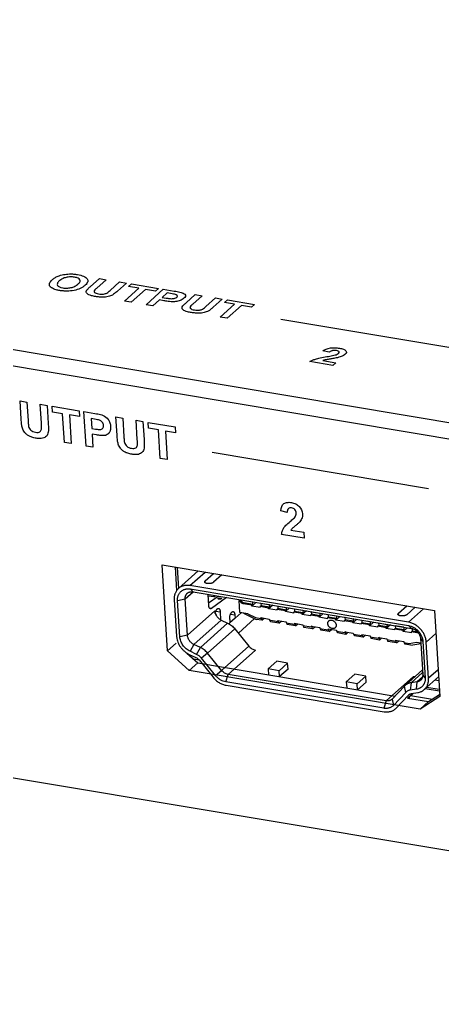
# Paper-space layout 'HD-MD4X2-4K-E_1' of a CAD drawing. Header units: inches. Extents: x 0 to 22, y 0 to 17.
# Drawn here: x 16.326 to 17.206, y 11.846 to 13.913 of the extents above; entities that cross this region are included whole.
import ezdxf

# ---------------------------------------------------------------- set-up
doc = ezdxf.new("R2010")
doc.units = ezdxf.units.IN
doc.header["$LTSCALE"] = 1.21
doc.header["$MEASUREMENT"] = 0
doc.layers.get('0').update_dxf_attribs({"linetype": 'CONTINUOUS'})

psp = doc.layouts.new('HD-MD4X2-4K-E_1')

# ---------------------------------------------------------------- linework, layer by layer
at = {"color": 7, "linetype": 'CONTINUOUS'}
for p, q in [((12.0765, 13.935), (18.6272, 12.8376)), ((18.6294, 12.802), (12.0787, 13.8994)), ((16.4723, 13.3561), (16.4915, 13.3732)), ((16.4915, 13.3732), (16.5058, 13.3708)), ((16.5058, 13.3708), (16.4863, 13.3534)), ((16.5137, 13.3484), (16.5336, 13.3662)), ((16.5479, 13.3638), (16.529, 13.3469)), ((16.5336, 13.3662), (16.5479, 13.3638)), ((16.5436, 13.3263), (16.5735, 13.353)), ((16.5525, 13.3565), (16.5586, 13.362)), ((16.5735, 13.353), (16.5525, 13.3565)), ((16.5586, 13.362), (16.6149, 13.3526)), ((16.6149, 13.3526), (16.6088, 13.3471)), ((16.5878, 13.3506), (16.5579, 13.3239)), ((16.6088, 13.3471), (16.5878, 13.3506)), ((16.5887, 13.3187), (16.6247, 13.3509)), ((16.6329, 13.3431), (16.6227, 13.3339)), ((16.6227, 13.3339), (16.6305, 13.3326)), ((16.6247, 13.3509), (16.6477, 13.3471)), ((16.6398, 13.3419), (16.6329, 13.3431)), ((16.6721, 13.3226), (16.6913, 13.3398)), ((16.7056, 13.3374), (16.6861, 13.3199)), ((16.6913, 13.3398), (16.7056, 13.3374)), ((16.7135, 13.3149), (16.7334, 13.3327)), ((16.7334, 13.3327), (16.7477, 13.3303)), ((16.5579, 13.3239), (16.5436, 13.3263)), ((16.603, 13.3163), (16.5887, 13.3187)), ((16.6166, 13.3285), (16.603, 13.3163)), ((16.6259, 13.3269), (16.6166, 13.3285)), ((16.7477, 13.3303), (16.7288, 13.3134)), ((16.7434, 13.2928), (16.7733, 13.3195)), ((16.7523, 13.3231), (16.7584, 13.3285)), ((16.7733, 13.3195), (16.7523, 13.3231)), ((16.7876, 13.3172), (16.7577, 13.2904)), ((16.7584, 13.3285), (16.8147, 13.3191)), ((16.8086, 13.3136), (16.7876, 13.3172)), ((16.8147, 13.3191), (16.8086, 13.3136)), ((16.7577, 13.2904), (16.7434, 13.2928)), ((16.8695, 13.2886), (17.3203, 13.2131)), ((16.9704, 13.2195), (16.9576, 13.2224)), ((16.978, 13.1919), (16.9305, 13.1999)), ((16.9575, 13.2022), (16.9844, 13.1976)), ((16.9844, 13.1976), (16.978, 13.1919)), ((11.5987, 13.1221), (19.2171, 11.8458)), ((16.3261, 13.1181), (16.3404, 13.1157)), ((16.3285, 13.0798), (16.3261, 13.1181)), ((16.3404, 13.1157), (16.3428, 13.0769)), ((16.3683, 13.1111), (16.3826, 13.1087)), ((16.3707, 13.0714), (16.3683, 13.1111)), ((16.3826, 13.1087), (16.3849, 13.071)), ((16.3933, 13.1069), (16.4495, 13.0974)), ((16.394, 13.0947), (16.3933, 13.1069)), ((16.415, 13.0912), (16.394, 13.0947)), ((16.4187, 13.0316), (16.415, 13.0912)), ((16.4503, 13.0853), (16.4293, 13.0888)), ((16.4293, 13.0888), (16.433, 13.0292)), ((16.4495, 13.0974), (16.4503, 13.0853)), ((16.4594, 13.0958), (16.4823, 13.0919)), ((16.4639, 13.024), (16.4594, 13.0958)), ((16.5259, 13.0846), (16.5402, 13.0822)), ((16.5283, 13.0464), (16.5259, 13.0846)), ((16.4813, 13.0801), (16.4744, 13.0813)), ((16.4744, 13.0813), (16.4757, 13.0608)), ((16.5402, 13.0822), (16.5426, 13.0434)), ((16.5681, 13.0776), (16.5824, 13.0752)), ((16.5705, 13.0379), (16.5681, 13.0776)), ((16.5824, 13.0752), (16.5847, 13.0375)), ((16.5931, 13.0734), (16.6493, 13.064)), ((16.5938, 13.0613), (16.5931, 13.0734)), ((16.6493, 13.064), (16.6501, 13.0518)), ((16.4757, 13.0608), (16.4835, 13.0595)), ((16.4858, 13.0471), (16.4765, 13.0487)), ((16.4765, 13.0487), (16.4781, 13.0216)), ((16.6148, 13.0577), (16.5938, 13.0613)), ((16.6185, 12.9981), (16.6148, 13.0577)), ((16.6501, 13.0518), (16.6291, 13.0553)), ((16.6291, 13.0553), (16.6328, 12.9957)), ((16.433, 13.0292), (16.4187, 13.0316)), ((16.4781, 13.0216), (16.4639, 13.024)), ((16.7267, 13.0113), (17.1774, 12.9358)), ((16.6328, 12.9957), (16.6185, 12.9981)), ((16.8832, 12.8856), (16.8698, 12.8892)), ((16.9182, 12.8316), (16.8714, 12.8394)), ((16.8909, 12.8486), (16.9174, 12.8442)), ((16.9174, 12.8442), (16.9182, 12.8316)), ((16.6224, 12.7761), (17.1899, 12.6811)), ((16.6336, 12.5969), (16.6224, 12.7761)), ((16.6496, 12.7716), (16.6526, 12.7228)), ((16.6534, 12.771), (16.6561, 12.7269)), ((16.6563, 12.7269), (16.6974, 12.7636)), ((16.6803, 12.7331), (16.7118, 12.7612)), ((16.7121, 12.7429), (16.7293, 12.7582)), ((16.7468, 12.7553), (16.7296, 12.7399)), ((17.1357, 12.6568), (16.6803, 12.7331)), ((16.7123, 12.7389), (16.7121, 12.7429)), ((16.6703, 12.7052), (16.6869, 12.72)), ((16.6807, 12.726), (17.1361, 12.6497)), ((16.6867, 12.7201), (16.6807, 12.726)), ((16.6867, 12.7201), (17.1421, 12.6438)), ((16.7195, 12.6917), (16.7181, 12.7148)), ((16.7301, 12.7093), (16.7183, 12.7113)), ((16.7192, 12.6968), (16.739, 12.7113)), ((16.7299, 12.7128), (16.7301, 12.7093)), ((16.7301, 12.7093), (16.734, 12.7122)), ((16.6475, 12.7034), (16.6522, 12.6277)), ((16.6545, 12.7022), (16.6703, 12.7052)), ((16.6592, 12.6265), (16.6545, 12.7022)), ((16.675, 12.6296), (16.6703, 12.7052)), ((16.7565, 12.7084), (16.7251, 12.6854)), ((16.7826, 12.7019), (16.7845, 12.7037)), ((16.7826, 12.7019), (16.7854, 12.7015)), ((16.7841, 12.6771), (16.7826, 12.7019)), ((16.7871, 12.7031), (16.7854, 12.7015)), ((16.7871, 12.7031), (16.8106, 12.6991)), ((16.791, 12.6953), (16.7927, 12.6969)), ((16.8092, 12.6922), (16.791, 12.6953)), ((16.8109, 12.6938), (16.7927, 12.6969)), ((16.8109, 12.6938), (16.8092, 12.6922)), ((16.8093, 12.6904), (16.8092, 12.6922)), ((16.8179, 12.6981), (16.8093, 12.6904)), ((16.8268, 12.6875), (16.8093, 12.6904)), ((16.8106, 12.6991), (16.8108, 12.6993)), ((16.8106, 12.6991), (16.8109, 12.6938)), ((16.8285, 12.6909), (16.8267, 12.6893)), ((16.8281, 12.6962), (16.8283, 12.6964)), ((16.8281, 12.6962), (16.8456, 12.6933)), ((16.8281, 12.6962), (16.8285, 12.6909)), ((16.846, 12.6879), (16.8285, 12.6909)), ((16.8529, 12.6922), (16.8443, 12.6846)), ((16.8456, 12.6933), (16.8458, 12.6934)), ((16.8456, 12.6933), (16.846, 12.6879)), ((16.8632, 12.6903), (16.8633, 12.6905)), ((16.8632, 12.6903), (16.8807, 12.6874)), ((16.8632, 12.6903), (16.8635, 12.685)), ((17.1149, 12.6754), (17.1321, 12.6908)), ((16.7319, 12.6803), (16.675, 12.6296)), ((16.7251, 12.6854), (16.7211, 12.6861)), ((16.733, 12.675), (16.7339, 12.6785)), ((16.733, 12.675), (16.7347, 12.6713)), ((16.7345, 12.68), (16.7433, 12.6786)), ((16.7433, 12.6786), (16.7443, 12.6618)), ((16.765, 12.6735), (16.7738, 12.6721)), ((16.7738, 12.6721), (16.7743, 12.665)), ((16.7872, 12.6765), (16.7743, 12.665)), ((16.8007, 12.6743), (16.7841, 12.6771)), ((16.7917, 12.6758), (16.8181, 12.6627)), ((16.8007, 12.6743), (16.8168, 12.6663)), ((16.8442, 12.6863), (16.8267, 12.6893)), ((16.8268, 12.6875), (16.8267, 12.6893)), ((16.846, 12.6879), (16.8442, 12.6863)), ((16.8443, 12.6846), (16.8442, 12.6863)), ((16.8618, 12.6816), (16.8443, 12.6846)), ((16.8635, 12.685), (16.8617, 12.6834)), ((16.8792, 12.6805), (16.8617, 12.6834)), ((16.8618, 12.6816), (16.8617, 12.6834)), ((16.881, 12.6821), (16.8635, 12.685)), ((16.881, 12.6821), (16.8792, 12.6805)), ((16.8793, 12.6787), (16.8792, 12.6805)), ((16.8879, 12.6864), (16.8793, 12.6787)), ((16.8969, 12.6758), (16.8793, 12.6787)), ((16.8807, 12.6874), (16.8809, 12.6876)), ((16.8807, 12.6874), (16.881, 12.6821)), ((16.8985, 12.6791), (16.8967, 12.6775)), ((16.9143, 12.6746), (16.8967, 12.6775)), ((16.8969, 12.6758), (16.8967, 12.6775)), ((16.8982, 12.6845), (16.8984, 12.6846)), ((16.8982, 12.6845), (16.9157, 12.6815)), ((16.8982, 12.6845), (16.8985, 12.6791)), ((16.916, 12.6762), (16.8985, 12.6791)), ((16.916, 12.6762), (16.9143, 12.6746)), ((16.9144, 12.6728), (16.9143, 12.6746)), ((16.923, 12.6805), (16.9144, 12.6728)), ((16.9319, 12.6699), (16.9144, 12.6728)), ((16.9157, 12.6815), (16.9159, 12.6817)), ((16.9157, 12.6815), (16.916, 12.6762)), ((16.9336, 12.6733), (16.9318, 12.6717)), ((16.9493, 12.6687), (16.9318, 12.6717)), ((16.9319, 12.6699), (16.9318, 12.6717)), ((16.9332, 12.6786), (16.9334, 12.6788)), ((16.9332, 12.6786), (16.9507, 12.6757)), ((16.9332, 12.6786), (16.9336, 12.6733)), ((16.9511, 12.6703), (16.9336, 12.6733)), ((16.9511, 12.6703), (16.9493, 12.6687)), ((16.958, 12.6746), (16.9494, 12.667)), ((16.9507, 12.6757), (16.9509, 12.6758)), ((16.9507, 12.6757), (16.9511, 12.6703)), ((16.9683, 12.6727), (16.9684, 12.6729)), ((16.9683, 12.6727), (16.9858, 12.6698)), ((16.9683, 12.6727), (16.9686, 12.6674)), ((16.9858, 12.6698), (16.9859, 12.6699)), ((16.9858, 12.6698), (16.9861, 12.6645)), ((17.1152, 12.6714), (17.1149, 12.6754)), ((17.1497, 12.6878), (17.1324, 12.6724)), ((17.1672, 12.6849), (17.1357, 12.6568)), ((17.1899, 12.6811), (17.2011, 12.5018)), ((16.6884, 12.6105), (16.7453, 12.6613)), ((16.7589, 12.6549), (16.702, 12.6041)), ((16.7453, 12.6613), (16.7589, 12.6549)), ((16.7636, 12.6554), (16.7615, 12.6536)), ((16.7631, 12.6625), (16.7636, 12.6554)), ((16.7743, 12.665), (16.7636, 12.6554)), ((16.7813, 12.6339), (16.8152, 12.6642)), ((16.8168, 12.6663), (16.8282, 12.6644)), ((16.8303, 12.6607), (16.8181, 12.6627)), ((16.8281, 12.6662), (16.8456, 12.6633)), ((16.8281, 12.6662), (16.8282, 12.6644)), ((16.8299, 12.6659), (16.8282, 12.6644)), ((16.8303, 12.6607), (16.83, 12.6659)), ((16.8303, 12.6607), (16.8352, 12.665)), ((16.8456, 12.6633), (16.8457, 12.6615)), ((16.8457, 12.6615), (16.8633, 12.6585)), ((16.8479, 12.6577), (16.8476, 12.6612)), ((16.8654, 12.6548), (16.8479, 12.6577)), ((16.8631, 12.6603), (16.8807, 12.6574)), ((16.8631, 12.6603), (16.8633, 12.6585)), ((16.8649, 12.66), (16.8633, 12.6585)), ((16.8654, 12.6548), (16.865, 12.66)), ((16.8654, 12.6548), (16.8702, 12.6591)), ((16.8807, 12.6574), (16.8808, 12.6556)), ((16.8808, 12.6556), (16.8983, 12.6527)), ((16.8829, 12.6519), (16.8827, 12.6553)), ((16.9004, 12.6489), (16.8829, 12.6519)), ((16.8982, 12.6544), (16.9157, 12.6515)), ((16.8982, 12.6544), (16.8983, 12.6527)), ((16.8999, 12.6542), (16.8983, 12.6527)), ((16.9004, 12.6489), (16.9001, 12.6541)), ((16.9004, 12.6489), (16.9052, 12.6533)), ((16.9157, 12.6515), (16.9158, 12.6497)), ((16.9158, 12.6497), (16.9333, 12.6468)), ((16.9179, 12.646), (16.9177, 12.6494)), ((16.9494, 12.667), (16.9493, 12.6687)), ((16.9669, 12.664), (16.9494, 12.667)), ((16.9686, 12.6674), (16.9668, 12.6658)), ((16.9843, 12.6629), (16.9668, 12.6658)), ((16.9669, 12.664), (16.9668, 12.6658)), ((16.9861, 12.6645), (16.9686, 12.6674)), ((16.9861, 12.6645), (16.9843, 12.6629)), ((16.9844, 12.6611), (16.9843, 12.6629)), ((16.993, 12.6688), (16.9844, 12.6611)), ((17.0019, 12.6582), (16.9844, 12.6611)), ((17.0036, 12.6615), (17.0018, 12.6599)), ((17.0193, 12.657), (17.0018, 12.6599)), ((17.0019, 12.6582), (17.0018, 12.6599)), ((17.0033, 12.6669), (17.0035, 12.667)), ((17.0033, 12.6669), (17.0208, 12.6639)), ((17.0033, 12.6669), (17.0036, 12.6615)), ((17.0211, 12.6586), (17.0036, 12.6615)), ((17.0211, 12.6586), (17.0193, 12.657)), ((17.0195, 12.6552), (17.0193, 12.657)), ((17.0281, 12.6629), (17.0195, 12.6552)), ((17.037, 12.6523), (17.0195, 12.6552)), ((17.0208, 12.6639), (17.021, 12.6641)), ((17.0208, 12.6639), (17.0211, 12.6586)), ((17.0386, 12.6557), (17.0369, 12.6541)), ((17.0544, 12.6511), (17.0369, 12.6541)), ((17.037, 12.6523), (17.0369, 12.6541)), ((17.0383, 12.661), (17.0385, 12.6611)), ((17.0383, 12.661), (17.0558, 12.6581)), ((17.0383, 12.661), (17.0386, 12.6557)), ((17.0562, 12.6527), (17.0386, 12.6557)), ((17.0562, 12.6527), (17.0544, 12.6511)), ((17.0545, 12.6494), (17.0544, 12.6511)), ((17.0631, 12.657), (17.0545, 12.6494)), ((17.072, 12.6464), (17.0545, 12.6494)), ((17.0558, 12.6581), (17.056, 12.6582)), ((17.0558, 12.6581), (17.0562, 12.6527)), ((17.0737, 12.6498), (17.0719, 12.6482)), ((17.0733, 12.6551), (17.0735, 12.6553)), ((17.0733, 12.6551), (17.0909, 12.6522)), ((17.0733, 12.6551), (17.0737, 12.6498)), ((17.0912, 12.6469), (17.0737, 12.6498)), ((17.0981, 12.6512), (17.0895, 12.6435)), ((17.0909, 12.6522), (17.091, 12.6523)), ((17.0909, 12.6522), (17.0912, 12.6469)), ((17.1084, 12.6493), (17.1086, 12.6494)), ((17.1259, 12.6463), (17.1084, 12.6493)), ((17.1084, 12.6493), (17.1087, 12.6439)), ((17.1361, 12.6497), (17.1421, 12.6438)), ((16.675, 12.6296), (16.6592, 12.6265)), ((16.717, 12.5923), (16.7738, 12.6431)), ((16.7738, 12.6431), (16.8032, 12.6069)), ((16.9354, 12.6431), (16.9179, 12.646)), ((16.9332, 12.6486), (16.9507, 12.6456)), ((16.9332, 12.6486), (16.9333, 12.6468)), ((16.935, 12.6483), (16.9333, 12.6468)), ((16.9354, 12.6431), (16.9351, 12.6483)), ((16.9354, 12.6431), (16.9403, 12.6474)), ((16.9507, 12.6456), (16.9508, 12.6439)), ((16.9508, 12.6439), (16.9683, 12.6409)), ((16.9529, 12.6401), (16.9527, 12.6436)), ((16.9705, 12.6372), (16.9529, 12.6401)), ((16.9682, 12.6427), (16.9858, 12.6398)), ((16.9682, 12.6427), (16.9683, 12.6409)), ((16.97, 12.6424), (16.9683, 12.6409)), ((16.9705, 12.6372), (16.9701, 12.6424)), ((16.9705, 12.6372), (16.9753, 12.6415)), ((16.9858, 12.6398), (16.9859, 12.638)), ((16.9859, 12.638), (17.0034, 12.6351)), ((16.988, 12.6343), (16.9878, 12.6377)), ((17.0055, 12.6313), (16.988, 12.6343)), ((17.0033, 12.6368), (17.0208, 12.6339)), ((17.0033, 12.6368), (17.0034, 12.6351)), ((17.005, 12.6365), (17.0034, 12.6351)), ((17.0055, 12.6313), (17.0052, 12.6365)), ((17.0055, 12.6313), (17.0103, 12.6357)), ((17.0208, 12.6339), (17.0209, 12.6321)), ((17.0209, 12.6321), (17.0384, 12.6292)), ((17.023, 12.6284), (17.0228, 12.6318)), ((17.0405, 12.6255), (17.023, 12.6284)), ((17.0383, 12.631), (17.0558, 12.628)), ((17.0383, 12.631), (17.0384, 12.6292)), ((17.0401, 12.6307), (17.0384, 12.6292)), ((17.0405, 12.6255), (17.0402, 12.6307)), ((17.0405, 12.6255), (17.0454, 12.6298)), ((17.0894, 12.6453), (17.0719, 12.6482)), ((17.072, 12.6464), (17.0719, 12.6482)), ((17.0912, 12.6469), (17.0894, 12.6453)), ((17.0895, 12.6435), (17.0894, 12.6453)), ((17.107, 12.6406), (17.0895, 12.6435)), ((17.1087, 12.6439), (17.1069, 12.6423)), ((17.1244, 12.6394), (17.1069, 12.6423)), ((17.107, 12.6406), (17.1069, 12.6423)), ((17.1262, 12.641), (17.1087, 12.6439)), ((17.1262, 12.641), (17.1244, 12.6394)), ((17.1246, 12.6376), (17.1244, 12.6394)), ((17.1331, 12.6453), (17.1246, 12.6376)), ((17.1421, 12.6347), (17.1246, 12.6376)), ((17.1259, 12.6463), (17.1261, 12.6465)), ((17.1259, 12.6463), (17.1262, 12.641)), ((17.1437, 12.6381), (17.142, 12.6365)), ((17.1568, 12.634), (17.142, 12.6365)), ((17.1421, 12.6347), (17.142, 12.6365)), ((17.1434, 12.6434), (17.1435, 12.6435)), ((17.1446, 12.6432), (17.1434, 12.6434)), ((17.1434, 12.6434), (17.1437, 12.6381)), ((17.1551, 12.6361), (17.1437, 12.6381)), ((17.1729, 12.6154), (17.1929, 12.6332)), ((16.6336, 12.5969), (16.6514, 12.6128)), ((16.6522, 12.6277), (16.6528, 12.6226)), ((16.6884, 12.6105), (16.6806, 12.5961)), ((16.702, 12.6041), (16.6884, 12.6105)), ((17.0558, 12.628), (17.0559, 12.6263)), ((17.0559, 12.6263), (17.0734, 12.6233)), ((17.058, 12.6225), (17.0578, 12.6259)), ((17.0756, 12.6196), (17.058, 12.6225)), ((17.0733, 12.6251), (17.0908, 12.6222)), ((17.0733, 12.6251), (17.0734, 12.6233)), ((17.0751, 12.6248), (17.0734, 12.6233)), ((17.0756, 12.6196), (17.0752, 12.6248)), ((17.0756, 12.6196), (17.0804, 12.6239)), ((17.0908, 12.6222), (17.091, 12.6204)), ((17.091, 12.6204), (17.1085, 12.6175)), ((17.0931, 12.6167), (17.0929, 12.6201)), ((17.1106, 12.6137), (17.0931, 12.6167)), ((17.1084, 12.6192), (17.1259, 12.6163)), ((17.1084, 12.6192), (17.1085, 12.6175)), ((17.1101, 12.6189), (17.1085, 12.6175)), ((17.1106, 12.6137), (17.1103, 12.6189)), ((17.1106, 12.6137), (17.1154, 12.6181)), ((17.1259, 12.6163), (17.126, 12.6145)), ((17.126, 12.6145), (17.1374, 12.6126)), ((17.1281, 12.6108), (17.1279, 12.6142)), ((17.1404, 12.6087), (17.1281, 12.6108)), ((17.1374, 12.6126), (17.1528, 12.6153)), ((17.1404, 12.6087), (17.1614, 12.6124)), ((17.1528, 12.6153), (17.1613, 12.6139)), ((17.1607, 12.6231), (17.1659, 12.6166)), ((17.1607, 12.6231), (17.1654, 12.5474)), ((17.1659, 12.6166), (17.1706, 12.5409)), ((17.1776, 12.5397), (17.1729, 12.6154)), ((16.6789, 12.5557), (16.6336, 12.5969)), ((16.6599, 12.6061), (16.6599, 12.6051)), ((16.6738, 12.5925), (16.6968, 12.5717)), ((16.679, 12.5896), (16.6925, 12.5832)), ((16.6942, 12.5897), (16.6806, 12.5961)), ((16.6942, 12.5897), (16.702, 12.6041)), ((16.717, 12.5923), (16.7042, 12.5818)), ((16.7463, 12.5561), (16.717, 12.5923)), ((16.8032, 12.6069), (16.7463, 12.5561)), ((16.7599, 12.5479), (16.8167, 12.5987)), ((16.6789, 12.5557), (16.6968, 12.5717)), ((16.6995, 12.5776), (16.6882, 12.5795)), ((16.6968, 12.5717), (17.1078, 12.5028)), ((16.6992, 12.578), (16.7286, 12.5418)), ((16.7335, 12.5456), (16.7042, 12.5818)), ((16.8612, 12.5753), (16.8433, 12.5594)), ((16.8839, 12.5715), (16.8612, 12.5753)), ((16.8839, 12.5715), (16.8661, 12.5556)), ((16.8847, 12.5591), (16.8839, 12.5715)), ((17.1599, 12.4752), (16.6789, 12.5557)), ((16.7335, 12.5456), (16.7463, 12.5561)), ((16.7552, 12.5324), (16.7599, 12.5479)), ((17.0891, 12.4927), (16.7599, 12.5479)), ((16.8661, 12.5556), (16.8433, 12.5594)), ((16.8433, 12.5594), (16.8441, 12.547)), ((16.8669, 12.5432), (16.8661, 12.5556)), ((16.8847, 12.5591), (16.8669, 12.5432)), ((17.0241, 12.5481), (17.0062, 12.5321)), ((17.0468, 12.5442), (17.0241, 12.5481)), ((17.1287, 12.5249), (17.1648, 12.5572)), ((17.1411, 12.5306), (17.1652, 12.552)), ((17.1706, 12.5409), (17.1654, 12.5474)), ((17.1976, 12.5575), (17.1776, 12.5397)), ((17.0844, 12.4773), (16.7552, 12.5324)), ((16.7556, 12.5253), (17.0848, 12.4702)), ((17.029, 12.5283), (17.0062, 12.5321)), ((17.0062, 12.5321), (17.007, 12.5197)), ((17.0468, 12.5442), (17.029, 12.5283)), ((17.0298, 12.5159), (17.029, 12.5283)), ((17.0476, 12.5318), (17.0298, 12.5159)), ((17.0476, 12.5318), (17.0468, 12.5442)), ((17.146, 12.5435), (17.0891, 12.4927)), ((17.1411, 12.5306), (17.1395, 12.5151)), ((17.1541, 12.5325), (17.1411, 12.5306)), ((17.146, 12.5435), (17.1493, 12.5433)), ((17.1525, 12.517), (17.1541, 12.5325)), ((17.1649, 12.5421), (17.1541, 12.5325)), ((17.1688, 12.5162), (17.1985, 12.5427)), ((17.199, 12.5346), (17.191, 12.536)), ((17.1273, 12.5235), (17.1018, 12.4965)), ((17.1303, 12.5104), (17.1048, 12.4834)), ((17.1104, 12.4778), (17.1358, 12.5048)), ((17.1303, 12.5104), (17.1273, 12.5235)), ((17.1445, 12.5083), (17.1335, 12.4985)), ((17.1337, 12.4985), (17.1447, 12.5084)), ((17.1525, 12.517), (17.1395, 12.5151)), ((17.142, 12.508), (17.155, 12.5099)), ((17.2004, 12.5126), (17.1704, 12.5176)), ((17.1744, 12.5212), (17.2001, 12.5169)), ((17.1777, 12.4911), (17.2008, 12.506)), ((17.2003, 12.5138), (17.1992, 12.5128)), ((17.0891, 12.4927), (17.0844, 12.4773)), ((17.1018, 12.4965), (17.1011, 12.4958)), ((17.1018, 12.4965), (17.1048, 12.4834)), ((17.1337, 12.4985), (17.1777, 12.4911)), ((17.1379, 12.4978), (17.1376, 12.502)), ((17.1397, 12.5039), (17.1856, 12.4962)), ((17.2011, 12.5018), (17.1599, 12.4752)), ((17.1599, 12.4752), (17.1777, 12.4911)), ((17.1088, 12.4763), (17.1104, 12.4778))]:
    psp.add_line(p, q, dxfattribs=at)
for centre, radius, start, end in [((16.7555, 12.6714), 0.0228, 159.0369, 161.6806), ((16.7555, 12.683), 0.0239, 209.2962, 211.4721), ((17.1436, 12.5082), 0.0224, 131.7551, 136.6868), ((17.1431, 12.498), 0.00995, 131.7269, 136.6867), ((17.1431, 12.498), 0.00999, 123.4799, 131.7252)]:
    psp.add_arc(centre, radius, start, end, dxfattribs=at)
psp.add_ellipse((16.7424, 12.7059), major_axis=(0.00394, 0.00009), ratio=0.365162, dxfattribs=at)
for points, knots in [([(16.3928, 13.3704), (16.3937, 13.3712), (16.3955, 13.3727), (16.3994, 13.3754), (16.4058, 13.3787), (16.4164, 13.3817), (16.4279, 13.383), (16.4378, 13.3827), (16.4481, 13.3813), (16.4593, 13.3786), (16.4672, 13.373), (16.468, 13.3674), (16.4654, 13.3627), (16.4631, 13.3603), (16.4617, 13.3591)], [0, 0, 0, 0, 0.045565, 0.087461, 0.163201, 0.266417, 0.364525, 0.429868, 0.50171, 0.627448, 0.743143, 0.862486, 0.927881, 1, 1, 1, 1]), ([(16.4476, 13.3622), (16.4492, 13.3637), (16.4517, 13.3665), (16.4518, 13.3708), (16.4475, 13.3742), (16.4401, 13.3761), (16.4313, 13.3769), (16.4219, 13.3758), (16.4153, 13.3733), (16.4108, 13.3706), (16.4088, 13.369), (16.4078, 13.3682)], [0, 0, 0, 0, 0.139243, 0.262404, 0.373385, 0.490479, 0.607877, 0.719954, 0.84389, 0.91705, 1, 1, 1, 1]), ([(16.4617, 13.3591), (16.4603, 13.3578), (16.4573, 13.3555), (16.4503, 13.3516), (16.4392, 13.348), (16.4264, 13.3467), (16.4163, 13.3472), (16.4087, 13.3481), (16.4017, 13.3496), (16.394, 13.3522), (16.3875, 13.3566), (16.3867, 13.3622), (16.3892, 13.3668), (16.3915, 13.3692), (16.3928, 13.3704)], [0, 0, 0, 0, 0.072083, 0.137589, 0.257462, 0.373585, 0.434551, 0.500555, 0.567275, 0.628735, 0.745074, 0.863538, 0.928704, 1, 1, 1, 1]), ([(16.4078, 13.3682), (16.406, 13.3665), (16.4034, 13.3635), (16.4032, 13.3577), (16.4121, 13.3537), (16.4235, 13.3529), (16.4329, 13.354), (16.4413, 13.3571), (16.4455, 13.3602), (16.4475, 13.362), (16.4476, 13.3622)], [0, 0, 0, 0, 0.150049, 0.2721, 0.488871, 0.600397, 0.709759, 0.832334, 0.984951, 1, 1, 1, 1]), ([(16.529, 13.3469), (16.5271, 13.3452), (16.524, 13.3425), (16.5194, 13.3391), (16.5148, 13.3369), (16.5099, 13.3355), (16.5044, 13.3346), (16.4982, 13.3342), (16.4912, 13.3346), (16.4834, 13.3357), (16.4758, 13.3371), (16.4698, 13.339), (16.4663, 13.3412), (16.4644, 13.3434), (16.4638, 13.3455), (16.4645, 13.3482), (16.4676, 13.3517), (16.4705, 13.3545), (16.4723, 13.3561)], [0, 0, 0, 0, 0.103623, 0.172166, 0.220975, 0.266848, 0.313327, 0.364074, 0.423375, 0.496027, 0.581179, 0.644983, 0.696565, 0.743579, 0.787384, 0.82808, 0.900558, 1, 1, 1, 1]), ([(16.4863, 13.3534), (16.4855, 13.3528), (16.4836, 13.351), (16.4815, 13.3492), (16.4808, 13.3479)], [0, 0, 0, 0, 0.351215, 1, 1, 1, 1]), ([(16.4808, 13.3479), (16.48, 13.3466), (16.4804, 13.3444), (16.4847, 13.3423), (16.4896, 13.3412), (16.4948, 13.3405), (16.5, 13.3407), (16.5041, 13.3416), (16.5093, 13.3441), (16.5116, 13.3466), (16.5137, 13.3484)], [0, 0, 0, 0, 0.174739, 0.270913, 0.38551, 0.499506, 0.590062, 0.66889, 0.744463, 1, 1, 1, 1]), ([(16.6641, 13.3437), (16.6676, 13.3426), (16.6713, 13.3398), (16.6712, 13.3354), (16.6684, 13.3322), (16.6646, 13.3293), (16.659, 13.3268), (16.6522, 13.3252), (16.6457, 13.3248), (16.6403, 13.3248), (16.6338, 13.3257), (16.6288, 13.3264), (16.6259, 13.3269)], [0, 0, 0, 0, 0.174864, 0.27188, 0.381856, 0.467376, 0.542182, 0.67289, 0.733031, 0.788914, 0.878439, 1, 1, 1, 1]), ([(16.6305, 13.3326), (16.6329, 13.3322), (16.6367, 13.3316), (16.6418, 13.3311), (16.6456, 13.3314), (16.6497, 13.3322), (16.6539, 13.3343), (16.6548, 13.3371), (16.6526, 13.339), (16.6498, 13.3401), (16.6454, 13.341), (16.642, 13.3416), (16.6398, 13.3419)], [0, 0, 0, 0, 0.151284, 0.244311, 0.306922, 0.367548, 0.490674, 0.636358, 0.706848, 0.778883, 0.862029, 1, 1, 1, 1]), ([(16.6477, 13.3471), (16.6497, 13.3467), (16.6552, 13.3457), (16.6611, 13.3448), (16.6641, 13.3437)], [0, 0, 0, 0, 0.349297, 1, 1, 1, 1]), ([(16.7288, 13.3134), (16.7269, 13.3118), (16.7238, 13.309), (16.7192, 13.3056), (16.7146, 13.3035), (16.7097, 13.302), (16.7042, 13.3011), (16.698, 13.3008), (16.691, 13.3011), (16.6832, 13.3022), (16.6756, 13.3036), (16.6696, 13.3056), (16.6661, 13.3077), (16.6642, 13.3099), (16.6636, 13.3121), (16.6643, 13.3148), (16.6674, 13.3183), (16.6703, 13.321), (16.6721, 13.3226)], [0, 0, 0, 0, 0.103623, 0.172166, 0.220975, 0.266848, 0.313327, 0.364074, 0.423375, 0.496027, 0.581179, 0.644983, 0.696565, 0.743579, 0.787384, 0.82808, 0.900558, 1, 1, 1, 1]), ([(16.6806, 13.3145), (16.6798, 13.3132), (16.6802, 13.3109), (16.6845, 13.3088), (16.6894, 13.3077), (16.6947, 13.3071), (16.6998, 13.3072), (16.7039, 13.3081), (16.7091, 13.3106), (16.7115, 13.3131), (16.7135, 13.3149)], [0, 0, 0, 0, 0.174739, 0.270913, 0.38551, 0.499506, 0.590062, 0.66889, 0.744463, 1, 1, 1, 1]), ([(16.6861, 13.3199), (16.6854, 13.3193), (16.6834, 13.3175), (16.6813, 13.3157), (16.6806, 13.3145)], [0, 0, 0, 0, 0.351215, 1, 1, 1, 1]), ([(16.9576, 13.2224), (16.9612, 13.225), (16.9694, 13.2286), (16.9828, 13.2291), (16.9921, 13.2281), (17.0005, 13.2261), (17.0075, 13.2219), (17.0065, 13.2171), (17.0031, 13.2143), (17.0024, 13.2139)], [0, 0, 0, 0, 0.251185, 0.364886, 0.489924, 0.623551, 0.740558, 0.956376, 1, 1, 1, 1]), ([(16.9305, 13.1999), (16.9319, 13.2009), (16.9354, 13.2029), (16.9425, 13.2056), (16.9529, 13.2081), (16.961, 13.2096), (16.9659, 13.2104)], [0, 0, 0, 0, 0.191073, 0.386456, 0.638519, 1, 1, 1, 1]), ([(17.0024, 13.2139), (17.0011, 13.213), (16.9983, 13.2115), (16.9932, 13.2097), (16.988, 13.2082), (16.9816, 13.2068), (16.9744, 13.2056), (16.9677, 13.2044), (16.9627, 13.2036), (16.9597, 13.2028), (16.9582, 13.2024), (16.9575, 13.2022)], [0, 0, 0, 0, 0.135976, 0.245203, 0.369094, 0.482785, 0.648243, 0.806491, 0.896837, 0.951246, 1, 1, 1, 1]), ([(16.9659, 13.2104), (16.9679, 13.2108), (16.9737, 13.2118), (16.9796, 13.2128), (16.983, 13.2138)], [0, 0, 0, 0, 0.353209, 1, 1, 1, 1]), ([(16.983, 13.2138), (16.9859, 13.2146), (16.9907, 13.2167), (16.9926, 13.2209), (16.9861, 13.2233), (16.9795, 13.2234), (16.9766, 13.2227), (16.9761, 13.2225)], [0, 0, 0, 0, 0.273518, 0.504173, 0.72773, 0.953301, 1, 1, 1, 1]), ([(16.4823, 13.0919), (16.4843, 13.0916), (16.49, 13.0905), (16.4958, 13.0896), (16.4994, 13.088)], [0, 0, 0, 0, 0.349301, 1, 1, 1, 1]), ([(16.4994, 13.088), (16.5034, 13.0863), (16.5094, 13.0813), (16.514, 13.0723), (16.5152, 13.0652), (16.515, 13.0588), (16.5132, 13.0526), (16.5092, 13.0483), (16.5043, 13.0462), (16.4998, 13.0454), (16.4936, 13.046), (16.4886, 13.0467), (16.4858, 13.0471)], [0, 0, 0, 0, 0.174864, 0.271994, 0.381842, 0.467426, 0.542172, 0.672879, 0.733052, 0.788914, 0.878439, 1, 1, 1, 1]), ([(16.3849, 13.071), (16.3851, 13.0673), (16.3854, 13.0612), (16.3852, 13.0535), (16.3838, 13.0482), (16.3813, 13.0444), (16.3777, 13.0417), (16.373, 13.0399), (16.3669, 13.0393), (16.3593, 13.0402), (16.3515, 13.0418), (16.3445, 13.0447), (16.3394, 13.0485), (16.3355, 13.0526), (16.3327, 13.0569), (16.3305, 13.0625), (16.3293, 13.0702), (16.3287, 13.0763), (16.3285, 13.0798)], [0, 0, 0, 0, 0.10366, 0.172157, 0.221004, 0.266838, 0.313344, 0.364067, 0.423376, 0.496021, 0.581166, 0.644977, 0.696514, 0.743584, 0.787315, 0.828089, 0.900563, 1, 1, 1, 1]), ([(16.3428, 13.0769), (16.3429, 13.0754), (16.3432, 13.0714), (16.3435, 13.0674), (16.3441, 13.0648)], [0, 0, 0, 0, 0.351358, 1, 1, 1, 1]), ([(16.3441, 13.0648), (16.3448, 13.062), (16.3476, 13.0574), (16.3534, 13.0539), (16.3585, 13.0526), (16.3635, 13.0521), (16.3676, 13.0534), (16.37, 13.0559), (16.3711, 13.0596), (16.371, 13.0649), (16.3709, 13.0689), (16.3707, 13.0714)], [0, 0, 0, 0, 0.174695, 0.270887, 0.385443, 0.4994, 0.589975, 0.668712, 0.744355, 0.84704, 1, 1, 1, 1]), ([(16.4835, 13.0595), (16.4859, 13.0591), (16.4896, 13.0586), (16.4944, 13.0584), (16.4973, 13.0596), (16.4998, 13.0621), (16.5009, 13.0671), (16.4987, 13.073), (16.4949, 13.0764), (16.4915, 13.0781), (16.4869, 13.0791), (16.4835, 13.0797), (16.4813, 13.0801)], [0, 0, 0, 0, 0.151287, 0.244337, 0.306935, 0.367398, 0.490779, 0.636226, 0.706799, 0.77888, 0.86202, 1, 1, 1, 1]), ([(16.5847, 13.0375), (16.5849, 13.0338), (16.5852, 13.0277), (16.585, 13.02), (16.5836, 13.0147), (16.5811, 13.0109), (16.5775, 13.0082), (16.5728, 13.0064), (16.5667, 13.0058), (16.5591, 13.0067), (16.5513, 13.0084), (16.5443, 13.0113), (16.5392, 13.015), (16.5353, 13.0191), (16.5325, 13.0234), (16.5303, 13.029), (16.5291, 13.0367), (16.5285, 13.0428), (16.5283, 13.0464)], [0, 0, 0, 0, 0.10366, 0.172157, 0.221004, 0.266838, 0.313344, 0.364067, 0.423376, 0.496021, 0.581166, 0.644977, 0.696514, 0.743584, 0.787315, 0.828089, 0.900563, 1, 1, 1, 1]), ([(16.5426, 13.0434), (16.5427, 13.042), (16.543, 13.038), (16.5433, 13.0339), (16.5439, 13.0313)], [0, 0, 0, 0, 0.351358, 1, 1, 1, 1]), ([(16.5439, 13.0313), (16.5446, 13.0285), (16.5474, 13.024), (16.5532, 13.0204), (16.5583, 13.0191), (16.5634, 13.0186), (16.5674, 13.0199), (16.5698, 13.0224), (16.5709, 13.0261), (16.5708, 13.0314), (16.5707, 13.0354), (16.5705, 13.0379)], [0, 0, 0, 0, 0.174695, 0.270887, 0.385443, 0.4994, 0.589975, 0.668712, 0.744355, 0.84704, 1, 1, 1, 1]), ([(16.8698, 12.8892), (16.8701, 12.895), (16.8729, 12.9037), (16.8833, 12.9069), (16.8919, 12.9066), (16.9007, 12.904), (16.9108, 12.8968), (16.915, 12.8869), (16.9151, 12.8808), (16.915, 12.8798)], [0, 0, 0, 0, 0.251165, 0.364928, 0.490073, 0.62365, 0.740634, 0.956326, 1, 1, 1, 1]), ([(16.8994, 12.8763), (16.9009, 12.8785), (16.9026, 12.8834), (16.9002, 12.8908), (16.8958, 12.8941), (16.892, 12.8952), (16.8883, 12.8953), (16.8859, 12.8941), (16.885, 12.893), (16.8847, 12.8926)], [0, 0, 0, 0, 0.270792, 0.499293, 0.605291, 0.72521, 0.844994, 0.953748, 1, 1, 1, 1]), ([(16.8891, 12.8666), (16.8904, 12.8677), (16.8939, 12.8708), (16.8977, 12.8738), (16.8994, 12.8763)], [0, 0, 0, 0, 0.353224, 1, 1, 1, 1]), ([(16.915, 12.8798), (16.9149, 12.8778), (16.9142, 12.8743), (16.912, 12.8698), (16.9093, 12.8659), (16.9055, 12.8621), (16.901, 12.8584), (16.8967, 12.855), (16.8937, 12.8523), (16.892, 12.8503), (16.8912, 12.8492), (16.8909, 12.8486)], [0, 0, 0, 0, 0.136123, 0.244971, 0.369049, 0.482626, 0.64823, 0.806411, 0.896761, 0.951033, 1, 1, 1, 1]), ([(16.8714, 12.8394), (16.8715, 12.8417), (16.8722, 12.8463), (16.8751, 12.853), (16.881, 12.8597), (16.886, 12.8641), (16.8891, 12.8666)], [0, 0, 0, 0, 0.191268, 0.386371, 0.638726, 1, 1, 1, 1]), ([(16.6803, 12.7331), (16.6792, 12.7332), (16.6769, 12.7335), (16.6736, 12.7336), (16.6708, 12.7333), (16.6687, 12.733), (16.6666, 12.7325), (16.6641, 12.7317), (16.6613, 12.7304), (16.6586, 12.7288), (16.657, 12.7276), (16.6563, 12.7269)], [0, 0, 0, 0, 0.133533, 0.264274, 0.39211, 0.455014, 0.517289, 0.640122, 0.761148, 0.880904, 1, 1, 1, 1]), ([(16.711, 12.7408), (16.711, 12.741), (16.711, 12.7413), (16.7112, 12.7419), (16.7116, 12.7424), (16.7119, 12.7427), (16.7121, 12.7429)], [0, 0, 0, 0, 0.218608, 0.451706, 0.710185, 1, 1, 1, 1]), ([(16.7296, 12.7399), (16.7293, 12.7397), (16.7287, 12.7392), (16.7276, 12.7387), (16.7264, 12.7382), (16.725, 12.7378), (16.7235, 12.7375), (16.7219, 12.7372), (16.7203, 12.7371), (16.7187, 12.7372), (16.7171, 12.7373), (16.7157, 12.7375), (16.7144, 12.7379), (16.7134, 12.7382), (16.7127, 12.7386), (16.7122, 12.7389), (16.7117, 12.7393), (16.7114, 12.7398), (16.7112, 12.7401), (16.711, 12.7404), (16.711, 12.7407), (16.711, 12.7408)], [0, 0, 0, 0, 0.051715, 0.110895, 0.176745, 0.248162, 0.323798, 0.402024, 0.481127, 0.559341, 0.634955, 0.706352, 0.772137, 0.831198, 0.858006, 0.882948, 0.927314, 0.947081, 0.965532, 0.983019, 1, 1, 1, 1]), ([(16.6563, 12.7269), (16.6555, 12.7262), (16.654, 12.7247), (16.6521, 12.7223), (16.6505, 12.7196), (16.6495, 12.7171), (16.6488, 12.7151), (16.6482, 12.713), (16.6476, 12.7102), (16.6473, 12.7069), (16.6474, 12.7046), (16.6475, 12.7034)], [0, 0, 0, 0, 0.118983, 0.238641, 0.359597, 0.482399, 0.544674, 0.60759, 0.735482, 0.866327, 1, 1, 1, 1]), ([(16.6545, 12.7022), (16.6544, 12.7031), (16.6544, 12.705), (16.6546, 12.7077), (16.6551, 12.7103), (16.6559, 12.7127), (16.6569, 12.7151), (16.6582, 12.7172), (16.6597, 12.7192), (16.6614, 12.721), (16.6633, 12.7225), (16.6654, 12.7238), (16.6677, 12.7249), (16.6701, 12.7256), (16.6727, 12.7261), (16.6753, 12.7264), (16.678, 12.7263), (16.6798, 12.7261), (16.6807, 12.726)], [0, 0, 0, 0, 0.066876, 0.132346, 0.196347, 0.258978, 0.320439, 0.380975, 0.440855, 0.500386, 0.559901, 0.619734, 0.680195, 0.741557, 0.804069, 0.867938, 0.933267, 1, 1, 1, 1]), ([(16.6703, 12.7052), (16.6702, 12.7064), (16.6703, 12.7081), (16.6707, 12.7103), (16.6712, 12.7119), (16.6719, 12.7133), (16.6727, 12.7147), (16.6736, 12.7159), (16.6743, 12.7167), (16.6747, 12.717)], [0, 0, 0, 0, 0.264222, 0.392219, 0.517434, 0.640276, 0.761258, 0.880962, 1, 1, 1, 1]), ([(16.6747, 12.717), (16.6751, 12.7173), (16.6759, 12.718), (16.6772, 12.7188), (16.6786, 12.7194), (16.6802, 12.7199), (16.6817, 12.7202), (16.6839, 12.7204), (16.6856, 12.7203), (16.6867, 12.7201)], [0, 0, 0, 0, 0.119151, 0.23895, 0.360001, 0.482875, 0.608079, 0.736019, 1, 1, 1, 1]), ([(16.7229, 12.6848), (16.7228, 12.6848), (16.7226, 12.6849), (16.7221, 12.685), (16.7216, 12.6854), (16.7211, 12.6861), (16.7206, 12.6869), (16.7202, 12.6879), (16.7199, 12.689), (16.7196, 12.6903), (16.7196, 12.6912), (16.7195, 12.6917)], [0, 0, 0, 0, 0.042134, 0.08508, 0.176195, 0.278316, 0.394136, 0.524782, 0.670201, 0.829352, 1, 1, 1, 1]), ([(16.791, 12.6953), (16.7902, 12.6954), (16.7892, 12.6958), (16.788, 12.6966), (16.7871, 12.6974), (16.7864, 12.6983), (16.7857, 12.6997), (16.7854, 12.7007), (16.7854, 12.7015)], [0, 0, 0, 0, 0.242759, 0.370303, 0.499699, 0.629137, 0.756807, 1, 1, 1, 1]), ([(16.7871, 12.7031), (16.7872, 12.7023), (16.7875, 12.7012), (16.7882, 12.6999), (16.7889, 12.699), (16.7897, 12.6982), (16.791, 12.6974), (16.792, 12.697), (16.7927, 12.6969)], [0, 0, 0, 0, 0.243193, 0.370863, 0.500302, 0.629697, 0.757241, 1, 1, 1, 1]), ([(16.7251, 12.6854), (16.725, 12.6853), (16.7246, 12.6851), (16.724, 12.6848), (16.7235, 12.6847), (16.7231, 12.6848), (16.7229, 12.6848)], [0, 0, 0, 0, 0.280234, 0.536178, 0.773359, 1, 1, 1, 1]), ([(16.7319, 12.6803), (16.7319, 12.6799), (16.7321, 12.6781), (16.7325, 12.6763), (16.733, 12.675)], [0, 0, 0, 0, 0.24421, 1, 1, 1, 1]), ([(16.7342, 12.6795), (16.7344, 12.68), (16.7348, 12.6809), (16.7354, 12.6821), (16.7361, 12.6832), (16.7369, 12.6841), (16.7375, 12.6846), (16.738, 12.685), (16.7384, 12.6852), (16.7388, 12.6854), (16.7392, 12.6854), (16.7395, 12.6855), (16.7398, 12.6854), (16.7399, 12.6854)], [0, 0, 0, 0, 0.171299, 0.331035, 0.477194, 0.608515, 0.724538, 0.777094, 0.826319, 0.872609, 0.916497, 0.958687, 1, 1, 1, 1]), ([(16.7351, 12.6705), (16.7357, 12.6695), (16.7371, 12.6676), (16.7395, 12.6651), (16.7423, 12.6629), (16.7443, 12.6618), (16.7453, 12.6613)], [0, 0, 0, 0, 0.251769, 0.504249, 0.754706, 1, 1, 1, 1]), ([(16.7399, 12.6854), (16.74, 12.6854), (16.7402, 12.6854), (16.7407, 12.6852), (16.7412, 12.6848), (16.7418, 12.6841), (16.7423, 12.6833), (16.7427, 12.6823), (16.743, 12.6812), (16.7432, 12.6799), (16.7433, 12.679), (16.7433, 12.6786)], [0, 0, 0, 0, 0.042131, 0.085083, 0.176216, 0.278317, 0.394142, 0.524801, 0.670268, 0.829423, 1, 1, 1, 1]), ([(16.7631, 12.6625), (16.7631, 12.663), (16.7631, 12.6639), (16.7631, 12.6659), (16.7634, 12.6684), (16.764, 12.6708), (16.7646, 12.6727), (16.7651, 12.674), (16.7657, 12.6751), (16.7663, 12.6762), (16.767, 12.6771), (16.7677, 12.6778), (16.7683, 12.6784), (16.769, 12.6788), (16.7696, 12.6789), (16.7701, 12.679), (16.7703, 12.6789), (16.7704, 12.6789)], [0, 0, 0, 0, 0.072517, 0.148119, 0.303854, 0.458733, 0.533348, 0.604735, 0.672043, 0.734536, 0.791651, 0.84309, 0.888834, 0.929383, 0.965808, 0.983054, 1, 1, 1, 1]), ([(16.7704, 12.6789), (16.7705, 12.6789), (16.7708, 12.6789), (16.7712, 12.6787), (16.7717, 12.6783), (16.7723, 12.6776), (16.7728, 12.6768), (16.7732, 12.6758), (16.7735, 12.6747), (16.7737, 12.6734), (16.7738, 12.6725), (16.7738, 12.6721)], [0, 0, 0, 0, 0.042131, 0.085083, 0.176216, 0.278317, 0.394142, 0.524801, 0.670268, 0.829423, 1, 1, 1, 1]), ([(17.1138, 12.6733), (17.1138, 12.6735), (17.1139, 12.6738), (17.1141, 12.6744), (17.1144, 12.6749), (17.1147, 12.6752), (17.1149, 12.6754)], [0, 0, 0, 0, 0.218608, 0.451706, 0.710185, 1, 1, 1, 1]), ([(17.1324, 12.6724), (17.1322, 12.6722), (17.1315, 12.6718), (17.1305, 12.6712), (17.1292, 12.6707), (17.1278, 12.6703), (17.1263, 12.67), (17.1247, 12.6698), (17.1231, 12.6697), (17.1215, 12.6697), (17.12, 12.6698), (17.1185, 12.67), (17.1172, 12.6704), (17.1163, 12.6707), (17.1156, 12.6711), (17.115, 12.6714), (17.1146, 12.6718), (17.1142, 12.6723), (17.114, 12.6726), (17.1139, 12.6729), (17.1139, 12.6732), (17.1138, 12.6733)], [0, 0, 0, 0, 0.051715, 0.110895, 0.176745, 0.248162, 0.323798, 0.402024, 0.481127, 0.559341, 0.634955, 0.706352, 0.772137, 0.831198, 0.858006, 0.882948, 0.927314, 0.947081, 0.965532, 0.983019, 1, 1, 1, 1]), ([(16.7589, 12.6549), (16.7617, 12.6536), (16.7658, 12.651), (16.7706, 12.6467), (16.7728, 12.6443), (16.7738, 12.6431)], [0, 0, 0, 0, 0.494247, 0.746657, 1, 1, 1, 1]), ([(16.9676, 12.6537), (16.9675, 12.6543), (16.9675, 12.6552), (16.9678, 12.6563), (16.9681, 12.6573), (16.9686, 12.6582), (16.9692, 12.6591), (16.9696, 12.6594), (16.9698, 12.6596)], [0, 0, 0, 0, 0.264208, 0.392354, 0.517706, 0.761215, 0.880929, 1, 1, 1, 1]), ([(16.9829, 12.6449), (16.9826, 12.6447), (16.982, 12.6442), (16.9809, 12.6437), (16.9797, 12.6434), (16.9787, 12.6433), (16.9779, 12.6433), (16.977, 12.6433), (16.9755, 12.6436), (16.9738, 12.6444), (16.9722, 12.6454), (16.9708, 12.6466), (16.9695, 12.6481), (16.9686, 12.6498), (16.9681, 12.6511), (16.9677, 12.6524), (16.9676, 12.6533), (16.9676, 12.6537)], [0, 0, 0, 0, 0.053961, 0.108584, 0.164453, 0.222016, 0.251545, 0.281578, 0.343139, 0.471586, 0.538136, 0.605567, 0.740764, 0.807696, 0.873504, 0.937771, 1, 1, 1, 1]), ([(16.9698, 12.6596), (16.97, 12.6599), (16.9707, 12.6603), (16.9717, 12.6608), (16.9729, 12.6612), (16.9739, 12.6613), (16.9747, 12.6613), (16.9756, 12.6612), (16.9771, 12.6609), (16.9788, 12.6602), (16.9804, 12.6591), (16.9818, 12.6579), (16.9831, 12.6564), (16.984, 12.6547), (16.9846, 12.6534), (16.9849, 12.6521), (16.985, 12.6512), (16.9851, 12.6508)], [0, 0, 0, 0, 0.053961, 0.108584, 0.164453, 0.222016, 0.251545, 0.281578, 0.343139, 0.471586, 0.538136, 0.605567, 0.740764, 0.807696, 0.873504, 0.937771, 1, 1, 1, 1]), ([(16.9851, 12.6508), (16.9851, 12.6502), (16.9851, 12.6494), (16.9849, 12.6483), (16.9845, 12.6472), (16.9841, 12.6463), (16.9834, 12.6455), (16.9831, 12.6451), (16.9829, 12.6449)], [0, 0, 0, 0, 0.264208, 0.392354, 0.517706, 0.761215, 0.880929, 1, 1, 1, 1]), ([(17.1729, 12.6154), (17.1728, 12.6166), (17.1726, 12.6189), (17.1716, 12.6237), (17.1696, 12.6296), (17.1659, 12.6362), (17.1612, 12.6423), (17.1557, 12.6477), (17.1494, 12.652), (17.1438, 12.6546), (17.1392, 12.6561), (17.1368, 12.6566), (17.1357, 12.6568)], [0, 0, 0, 0, 0.059155, 0.119631, 0.243715, 0.371124, 0.500298, 0.629429, 0.756713, 0.880604, 0.940966, 1, 1, 1, 1]), ([(17.1361, 12.6497), (17.138, 12.6494), (17.1417, 12.6483), (17.1471, 12.6458), (17.1521, 12.6424), (17.1566, 12.6381), (17.1603, 12.6332), (17.1632, 12.6279), (17.1652, 12.6223), (17.1658, 12.6184), (17.1659, 12.6166)], [0, 0, 0, 0, 0.119301, 0.243223, 0.370539, 0.499702, 0.628908, 0.756349, 0.880463, 1, 1, 1, 1]), ([(16.6884, 12.6105), (16.6875, 12.6109), (16.6857, 12.6119), (16.6833, 12.6138), (16.681, 12.6159), (16.6791, 12.6184), (16.6777, 12.6206), (16.6768, 12.6224), (16.6757, 12.6252), (16.6751, 12.6276), (16.675, 12.6296)], [0, 0, 0, 0, 0.124514, 0.25154, 0.379751, 0.508079, 0.635335, 0.698232, 0.760472, 1, 1, 1, 1]), ([(17.1421, 12.6438), (17.1433, 12.6436), (17.1456, 12.643), (17.149, 12.6414), (17.1521, 12.6392), (17.1549, 12.6366), (17.1573, 12.6335), (17.1591, 12.6302), (17.1603, 12.6267), (17.1607, 12.6243), (17.1607, 12.6231)], [0, 0, 0, 0, 0.119274, 0.243231, 0.370533, 0.499702, 0.628914, 0.756341, 0.88049, 1, 1, 1, 1]), ([(16.6528, 12.6226), (16.6532, 12.6209), (16.6541, 12.6175), (16.6561, 12.6125), (16.6587, 12.6077), (16.6619, 12.6031), (16.665, 12.5997), (16.6677, 12.5971), (16.6718, 12.5936), (16.6757, 12.5912), (16.679, 12.5896)], [0, 0, 0, 0, 0.120561, 0.243958, 0.369582, 0.496604, 0.624104, 0.68776, 0.751195, 1, 1, 1, 1]), ([(16.6806, 12.5961), (16.6792, 12.5967), (16.6763, 12.5983), (16.6723, 12.6013), (16.6687, 12.6048), (16.6656, 12.6087), (16.663, 12.6129), (16.661, 12.6173), (16.6597, 12.6219), (16.6593, 12.625), (16.6592, 12.6265)], [0, 0, 0, 0, 0.124485, 0.251395, 0.379533, 0.507798, 0.63499, 0.759985, 0.88192, 1, 1, 1, 1]), ([(16.7042, 12.5818), (16.7035, 12.5826), (16.702, 12.5842), (16.6988, 12.5871), (16.6961, 12.5888), (16.6942, 12.5897)], [0, 0, 0, 0, 0.253343, 0.505753, 1, 1, 1, 1]), ([(16.717, 12.5923), (16.7159, 12.5935), (16.7137, 12.596), (16.7089, 12.6002), (16.7048, 12.6028), (16.702, 12.6041)], [0, 0, 0, 0, 0.253344, 0.505753, 1, 1, 1, 1]), ([(16.8032, 12.6069), (16.8041, 12.6058), (16.806, 12.6038), (16.8093, 12.6014), (16.8129, 12.5996), (16.8155, 12.5989), (16.8167, 12.5987)], [0, 0, 0, 0, 0.258155, 0.513265, 0.761503, 1, 1, 1, 1]), ([(16.6925, 12.5832), (16.6938, 12.5826), (16.6962, 12.5811), (16.6983, 12.5791), (16.6992, 12.578)], [0, 0, 0, 0, 0.494623, 1, 1, 1, 1]), ([(16.7552, 12.5324), (16.7531, 12.5328), (16.7501, 12.5336), (16.7463, 12.5353), (16.7425, 12.5374), (16.7389, 12.54), (16.7357, 12.5431), (16.7342, 12.5447), (16.7335, 12.5456)], [0, 0, 0, 0, 0.238381, 0.361528, 0.486756, 0.741742, 0.870829, 1, 1, 1, 1]), ([(16.7599, 12.5479), (16.7586, 12.5481), (16.756, 12.5488), (16.7525, 12.5506), (16.7491, 12.553), (16.7472, 12.555), (16.7463, 12.5561)], [0, 0, 0, 0, 0.238497, 0.486735, 0.741845, 1, 1, 1, 1]), ([(17.1654, 12.5474), (17.1655, 12.5463), (17.1655, 12.5445), (17.165, 12.5423), (17.1646, 12.5408), (17.1639, 12.5393), (17.1631, 12.538), (17.1622, 12.5367), (17.1614, 12.536), (17.161, 12.5356)], [0, 0, 0, 0, 0.264239, 0.392224, 0.517432, 0.640276, 0.76127, 0.880978, 1, 1, 1, 1]), ([(16.7286, 12.5418), (16.7294, 12.5407), (16.7313, 12.5386), (16.7353, 12.5348), (16.7397, 12.5315), (16.7445, 12.5289), (16.7493, 12.5268), (16.7531, 12.5258), (16.7556, 12.5253)], [0, 0, 0, 0, 0.129171, 0.258258, 0.513244, 0.638472, 0.761619, 1, 1, 1, 1]), ([(17.1411, 12.5306), (17.1399, 12.5304), (17.1376, 12.5299), (17.1349, 12.5289), (17.1328, 12.5278), (17.1309, 12.5267), (17.1295, 12.5256), (17.1287, 12.5249)], [0, 0, 0, 0, 0.256464, 0.507566, 0.631572, 0.754841, 1, 1, 1, 1]), ([(17.1706, 12.5409), (17.1707, 12.5394), (17.1707, 12.5372), (17.1703, 12.5343), (17.1698, 12.5322), (17.1691, 12.5302), (17.1681, 12.5277), (17.1663, 12.5248), (17.164, 12.5224), (17.1619, 12.5207), (17.1602, 12.5196), (17.1584, 12.5187), (17.1559, 12.5177), (17.1539, 12.5172), (17.1525, 12.517)], [0, 0, 0, 0, 0.134255, 0.199659, 0.263874, 0.327008, 0.389198, 0.511244, 0.63162, 0.691785, 0.752183, 0.813041, 0.874571, 1, 1, 1, 1]), ([(17.161, 12.5356), (17.1606, 12.5352), (17.1596, 12.5345), (17.1579, 12.5335), (17.1561, 12.5329), (17.1548, 12.5326), (17.1541, 12.5325)], [0, 0, 0, 0, 0.245089, 0.492342, 0.743655, 1, 1, 1, 1]), ([(17.1688, 12.5162), (17.1696, 12.5169), (17.171, 12.5183), (17.1729, 12.5208), (17.1745, 12.5235), (17.1758, 12.5265), (17.1768, 12.5296), (17.1774, 12.5328), (17.1777, 12.5362), (17.1777, 12.5385), (17.1776, 12.5397)], [0, 0, 0, 0, 0.118993, 0.238658, 0.359623, 0.482436, 0.607579, 0.735459, 0.866302, 1, 1, 1, 1]), ([(17.1395, 12.5151), (17.1386, 12.515), (17.1369, 12.5146), (17.1344, 12.5136), (17.1322, 12.5122), (17.1309, 12.511), (17.1303, 12.5104)], [0, 0, 0, 0, 0.256793, 0.507609, 0.754515, 1, 1, 1, 1]), ([(17.1376, 12.5063), (17.1382, 12.5067), (17.1396, 12.5074), (17.1412, 12.5078), (17.142, 12.508)], [0, 0, 0, 0, 0.492891, 1, 1, 1, 1]), ([(17.155, 12.5099), (17.1563, 12.5101), (17.1588, 12.5106), (17.1619, 12.5117), (17.1642, 12.5129), (17.1658, 12.5139), (17.1674, 12.515), (17.1683, 12.5158), (17.1688, 12.5162)], [0, 0, 0, 0, 0.256381, 0.50754, 0.631564, 0.754805, 0.877527, 1, 1, 1, 1]), ([(17.1011, 12.4958), (17.1007, 12.4955), (17.0999, 12.4948), (17.0986, 12.494), (17.0972, 12.4934), (17.0951, 12.4927), (17.0924, 12.4924), (17.0902, 12.4925), (17.0891, 12.4927)], [0, 0, 0, 0, 0.119223, 0.239112, 0.360218, 0.483125, 0.735867, 1, 1, 1, 1]), ([(17.1048, 12.4834), (17.1042, 12.4828), (17.1029, 12.4815), (17.1007, 12.48), (17.0983, 12.4788), (17.0958, 12.4778), (17.0931, 12.4772), (17.0902, 12.4769), (17.0873, 12.4769), (17.0854, 12.4771), (17.0844, 12.4773)], [0, 0, 0, 0, 0.119419, 0.239259, 0.360093, 0.482623, 0.607486, 0.735187, 0.866048, 1, 1, 1, 1]), ([(17.0848, 12.4702), (17.086, 12.47), (17.0882, 12.4697), (17.0916, 12.4697), (17.0948, 12.4699), (17.098, 12.4705), (17.101, 12.4715), (17.1038, 12.4728), (17.1065, 12.4744), (17.1081, 12.4756), (17.1088, 12.4763)], [0, 0, 0, 0, 0.133541, 0.264268, 0.392086, 0.517211, 0.640035, 0.761058, 0.880862, 1, 1, 1, 1])]:
    psp.add_open_spline(points, degree=3, knots=knots, dxfattribs=at)
for points in [[(16.9761, 13.2225), (16.9737, 13.2218), (16.9718, 13.2206), (16.9704, 13.2195)], [(16.8847, 12.8926), (16.8835, 12.8907), (16.8832, 12.8881), (16.8832, 12.8856)]]:
    psp.add_open_spline(points, degree=3, dxfattribs=at)

doc.saveas('drawing.dxf')
